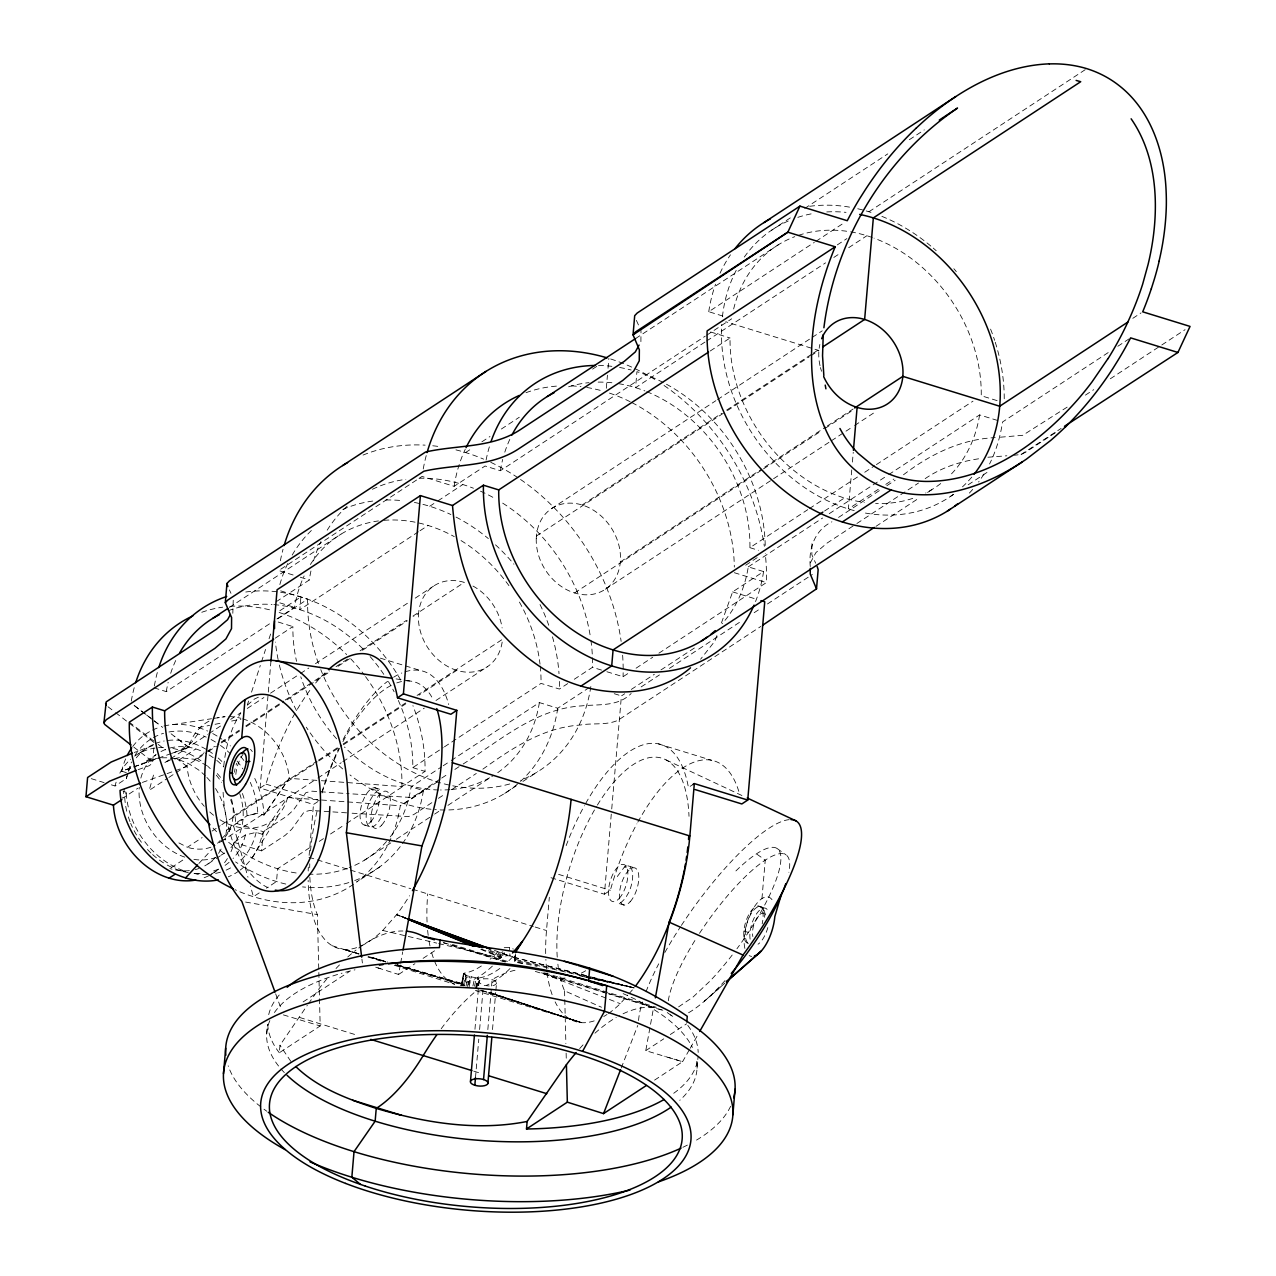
<?xml version="1.0" encoding="UTF-8"?>
<svg xmlns="http://www.w3.org/2000/svg" width="1276" height="1276" viewBox="0 0 1276 1276"><rect width="100%" height="100%" fill="white"/><g stroke="black" fill="none" stroke-linecap="round" stroke-linejoin="round"><path stroke-width="0.75" stroke-dasharray="5 3.75" d="M233.237 600.246L232.822 613.293M640.903 341.649L640.999 330.58M810.276 566.56C808.41 548.441 814.79 530.226 831.904 521.804M811.951 543.688L811.855 554.757L815.683 563.226M481.339 965.996A134.379 56.878 -72.9 0 1 464.496 973.125C464.161 976.315 475.613 977.91 479.76 977.831A134.379 56.878 -72.9 0 0 502.457 966.41M492.376 966.123A144.954 61.36 -72.9 0 1 462.359 983.286L461.402 983.971L464.687 985.646L466.841 975.47M266.684 1033.959L267.466 1024.835M138.143 769.667L149.196 765.712L152.546 763.255L154.029 745.997M317.931 801.567L313.481 804.486L260.081 788.026L270.959 661.127M230.988 851.714A70.499 56.846 56.7 0 0 234.098 842.383L261.564 850.853L263.207 831.665L286.797 816.161L293.32 810.116L305.873 792.667L311.95 791.184L349.098 793.704M309.861 877.266A132.178 55.953 -72.9 0 0 317.389 914.605L320.18 1025.952L279.316 1052.78L279.97 1045.251L307.293 1005.344M309.127 855.335L313.481 804.486M474.959 1029.269L478.994 981.978M475.485 1077.582L478.787 1039.142M479.616 1029.541L482.902 991.117M487.831 1029.588L492.105 979.617A234.768 99.384 -72.9 0 1 515.584 970.159M492.504 1029.604L495.694 992.537M495.87 990.575L496.539 982.775L495.598 981.34A8.804 3.365 6 0 0 487.209 978.772L483.779 978.836M545.681 953.619A144.954 61.36 -72.9 0 1 546.495 930.539L549.334 897.283M606.323 388.255L607.44 375.208M608.03 368.286L608.891 358.412M551.009 877.728L604.409 894.205L611.555 810.93M611.73 808.936L621.412 695.914L624.714 693.761M761.947 898.607L765.249 860.136L756.445 853.867M851.746 469.887L848.396 508.933L879.292 488.644M852.416 462.071L853.245 452.31M697.063 1068.235L698.02 1057.23M223.747 766.126C225.677 747.529 230.302 728.628 240.861 712.949M124.41 788.568L122.703 798.186L137.872 788.217M380.487 968.723L375.064 967.001L398.591 974.449L400.297 965.039M400.648 963.157L402.69 951.88M689.231 1049.957L682.564 1061.712L645.768 1050.658L653.615 1007.402A234.768 99.384 -72.9 0 0 619.45 1015.616M463.555 973.508L461.402 983.971L396.98 965.023M461.545 983.541L463.89 973.285M466.203 975.247L464.049 985.407L461.768 984.338L463.922 974.162M462.359 983.286L464.496 973.125M463.475 985.184L465.628 975.023M466.011 986.077L468.164 975.901M467.463 986.492L469.616 976.315M468.627 985.024L470.413 976.539M469.09 986.922L471.243 976.746M472.918 985.965L474.704 977.496M474.528 986.22L476.331 977.751M475.597 988.039L477.75 977.879M476.203 988.071L478.356 977.91M476.745 988.071L478.899 977.91M478.149 985.455L479.76 977.831M111.395 784.852L115.063 785.984L126.388 778.551L127.121 775.824M123.134 791.359L126.212 792.3L124.745 797.739A70.499 56.846 56.7 0 0 127.249 813.195M153.503 775.09L149.18 790.37L167.236 778.504M247.448 704.607L248.613 701.05M251.531 692.15L260.304 665.45M261.468 661.893L265.552 649.436M269.061 638.766L271.405 631.652M716.873 635.639L714.895 641.11L700.588 659.229M721.466 622.879L732.631 591.889L763.574 571.568L748.278 566.863A144.507 116.515 56.7 0 1 722.104 623.709M621.268 1067.964L637.761 1025.473M810.308 562.875L815.89 552.62L826.928 543.177L855.223 524.58M690.188 1048.282L698.754 1033.161M617.297 876.532L624.506 866.93L630.615 868.812M252.297 857.552L280.018 813.003M343.978 801.663L287.642 797.516L262.298 834.265A82.828 66.783 56.7 0 1 240.271 869.993M308.393 1003.813L319.239 988.469A234.768 99.384 -72.9 0 1 329.001 976.347M197.892 733.987L191.384 742.791L180.06 750.224M361.395 945.771A144.954 61.36 -72.9 0 0 382.72 930.459L396.645 914.637A144.954 61.36 -72.9 0 0 409.484 895.72M608.477 1013.495A144.954 61.36 -72.9 0 0 620.248 1003.686L627.84 995.073M629.1 993.637L632.912 989.315M198.897 863.469L212.247 849.05M217.574 843.277L220.254 840.405M221.577 838.954L233.588 825.987L247.975 877.25M374.793 787.77L380.902 789.653L377.345 790.721L373.565 794.47L370.12 800.323A19.379 8.214 -72.9 0 0 367.998 825.189A19.379 8.214 -72.9 0 0 381.54 816.289M724.8 983.158L704.496 1001.102L722.009 985.71M247.305 705.213L254.403 699.057L259.012 696.919M138.956 753.414L147.139 747.88M771.517 230.254L791.439 217.159M804.725 208.435L887.777 153.886M909.357 139.706L924.303 129.881M635.592 338.539L778.711 244.545M229.425 607.44L341.011 534.134M465.565 452.549L472.072 448.275M481.85 441.847L489.984 436.504M501.388 429.007L519.3 417.252M592.59 369.115L599.114 364.824M722.87 316.065L708.754 311.711L814.295 242.392M815.954 241.308L843.978 222.885M868.94 211.752L1086.753 68.681M276.19 601.73L309.302 579.99A163.902 132.146 56.7 0 1 311.089 570.324M293.113 574.997L278.726 570.563L422.053 476.426L454.144 486.315L485.071 466.011L500.367 470.716L705.261 336.146M429.709 506.269L434.685 503.015M437.987 500.83L462.821 484.529M837.295 244.896L846.897 238.596M706.729 335.189L731.69 318.793M154.061 687.844L166.295 691.624L271.23 622.704M276.908 618.972L294.549 607.392A142.752 115.095 56.7 0 1 304.119 575.955M277.849 618.748L307.644 599.178A163.902 132.146 56.7 0 0 320.101 667.906M704.958 342.08L635.56 387.665L636.931 371.683A162.132 130.726 56.7 0 1 765.249 546.782M706.617 340.995L825.572 262.856M833.834 257.433L838.795 254.179M848.715 247.672L866.882 235.725M418.448 531.773L299.812 609.705L300.913 596.913L277.833 612.065A156.852 126.468 56.7 0 1 346.641 654.572M420.059 530.72L428.066 525.457M710.222 350.996L730.047 337.981A144.507 116.515 56.7 0 0 864.283 502.425M275.265 638.159L292.89 626.58A142.752 115.095 56.7 0 0 296.542 661.319M169.118 759.794L164.126 763.064L171.335 759.427M170.777 758.694L207.366 734.673M209.025 733.572L222.327 724.848M230.653 719.377L240.622 712.821M247.273 708.451L263.909 697.541M270.56 693.171L298.823 674.605M300.482 673.505L308.808 668.05M315.459 663.68L408.575 602.511M415.226 598.141L433.521 586.131M551.36 508.725L715.884 400.68M717.543 399.579L810.595 338.459M812.27 337.374L822.238 330.819M161.797 757.769L169.724 757.816L179.246 759.81L195.786 748.948M174.477 758.726L179.198 757.657L194.909 759.332L204.75 752.872M206.393 751.787L214.607 746.396M221.179 742.074L239.25 730.207M245.821 725.9L283.607 701.082M285.25 699.998L313.178 681.655M314.821 680.587L329.607 670.873M336.019 666.662L348.842 658.225M360.071 650.856L406.565 620.311M412.977 616.101L464.289 582.398A48.456 39.078 56.7 0 0 418.576 613.437L413.759 616.595M582.127 504.993L721.737 413.296M726.602 410.122L811.664 354.234M813.275 353.181L819.702 348.97M168.879 777.435L206.664 752.617M208.307 751.532L216.521 746.141M221.45 742.903L239.521 731.036M246.093 726.714L283.878 701.912M287.164 699.742L329.862 671.702M338.076 666.295L349.576 658.751M362.448 650.297L407.347 620.806M536.414 536.032L725.821 411.638M727.416 410.585L809.287 356.801M810.882 355.749L818.921 350.485L725.757 321.759M260.081 788.026L266.014 784.134A144.954 61.36 -72.9 0 1 295.426 712.534M233.093 816.257L316.863 761.23M318.506 760.145L341.505 745.04M343.148 743.956L405.561 702.964M417.061 695.42L502.489 639.308A48.456 39.078 56.7 0 1 456.76 670.347L418.975 695.165M620.327 561.918L761.581 469.137M764.787 467.032L825.779 426.966M827.39 425.913L853.07 409.038M178.927 842.926L187.365 847.28L202.15 837.582M212.007 831.107L220.222 825.716M221.864 824.631L317.245 761.979M318.856 760.927L341.777 745.87M343.419 744.785L405.832 703.794M574.599 592.941L761.836 469.967M763.479 468.882L821.792 430.586M824.998 428.481L853.883 409.5M230.621 799.669A70.499 56.846 56.7 0 1 235.741 823.195L247.066 815.763L257.784 813.179L263.941 815.077L289.285 778.328L317.453 780.418M226.458 830.182L243.014 819.304M171.303 867.648L185.084 858.588M221.466 841.362L316.241 779.11M317.915 778.025L341.186 762.729M342.861 761.644L424.334 708.116M435.977 700.476L487.528 666.614M605.366 589.209L829.703 441.863M831.378 440.778L852.974 426.583M854.633 425.498L876.245 411.303M234.098 842.383L245.423 834.951L256.141 832.367L262.298 834.265M207.956 863.932L214.591 859.593M216.234 858.509L224.512 853.07A59.924 48.313 56.7 0 1 219.584 855.909M261.564 850.853L285.154 835.349L291.678 829.304L304.23 811.855L310.307 810.372L349.433 813.035M398.319 700.428A142.752 115.095 56.7 0 1 412.786 767.626L443.235 747.624M444.431 746.843L541.024 683.394L559.382 689.056L567.66 683.617M646.757 391.652A144.507 116.515 56.7 0 1 749.921 547.675L807.756 509.682M809.399 508.598L858.094 476.618M864.745 472.248L874.73 465.692M876.405 464.592L972.982 401.158M321.377 780.689L401.924 786.558L425.02 771.406A156.852 126.468 56.7 0 0 412.914 705.612M309.669 847.679L277.61 868.749L276.509 881.541L266.413 888.176M319.287 841.362L324.104 838.204M330.516 833.994L344.935 824.519M346.546 823.467L405.864 784.501M824.567 511.006L844.409 497.975M745.678 565.22L758.71 556.655M574.28 679.263L592.495 667.3L605.079 671.192M390.217 836.944A142.752 115.095 56.7 0 0 411.143 786.813L441.592 766.812M443.203 765.76L449.615 761.549M451.21 760.496L539.381 702.582L557.74 708.244L589.193 687.589M748.278 566.863L822.621 518.024M829.24 513.686L887.059 475.693M888.718 474.608L979.601 414.923L998.996 420.905M1132.817 318.314L1141.063 312.907M259.203 892.913L253.43 896.693L250.447 886.086M885.799 484.37L893.934 479.026M440.06 779.158L415.354 795.395L410.106 797.404L351.075 793.847M441.703 778.089L448.291 773.75M454.878 769.428L461.465 765.106M463.124 764.021C500.224 740.415 535.697 708.595 581.776 705.867C598.795 704.081 617.935 706.888 631.173 693.49M838.555 517.418L880.185 490.08M886.852 485.709L895.178 480.239M903.504 474.768C930.108 454.304 961.211 439.135 995.216 437.62M379.674 866.93L356.578 882.083A156.852 126.468 56.7 0 0 400.281 805.762L423.377 790.594L411.143 786.813M404.221 803.689L437.317 781.949M1108.19 352.591L1002.537 421.989A170.952 137.84 56.7 0 1 989.57 463.985M1117.808 346.29L1129.005 338.922M606.882 671.734L623.055 676.727L627.999 673.489M636.086 668.177L652.706 657.252M658.894 653.2L766.382 582.59A199.136 160.569 56.7 0 0 765.265 553.672M431.83 802.684L413.711 814.582L408.464 816.592L351.41 813.179M438.418 798.345L445.005 794.023M451.592 789.7L476.299 773.463M482.886 769.141C512.043 748.215 543.193 727.48 580.133 725.055C592.527 722.758 606.212 725.565 617.903 720.318L760.831 626.436M856.898 523.495L918.513 483.014M925.164 478.644C941.497 467.431 960.732 461.242 980.255 458.578M364.665 860.072L394.651 840.374M396.31 839.273L432.947 815.22M434.622 814.12L439.614 810.834M447.94 805.363L492.919 775.824M875.99 526.334L919.262 497.911M927.588 492.44L932.581 489.171M631.301 689.423L654.365 674.286M660.952 669.948L695.548 647.235M641.142 686.935L659.437 674.924M669.406 668.385L740.877 621.444M754.164 612.703L760.815 608.333M767.466 603.963L812.349 574.487M1067.151 407.14L1022.714 435.307L997.114 437.477M1085.413 395.129L1093.723 389.674M1110.327 378.781L1160.155 346.051M1161.814 344.967L1185.069 329.686M504.706 793.401L516.286 785.793M522.921 781.438L537.818 771.661M303.13 1001.915L349.225 971.642M398.591 974.449L414.939 963.699M423.106 958.34L434.558 950.827M694.335 783.592L688.418 787.483A144.954 61.36 -72.9 0 0 585.381 803.96M604.409 894.205L610.343 890.313A144.954 61.36 -72.9 0 1 636.868 823.897M645.768 1050.658L663.743 1038.839M670.283 1034.549L686.616 1023.815M654.588 1080.102L682.564 1061.712L664.158 1056.193M950.221 496.587L953.491 494.45M968.165 484.8L987.736 471.945M1055.459 432.676L1025.681 452.183L1021.071 454.495L1014.42 455.213M1021.071 454.495L1061.122 428.449M211.816 873.916L218.244 869.769M678.609 1006.876L693.059 997.05L710.046 981.021A98.683 25.313 -54.5 0 0 732.871 954.161M153.008 745.535L134.267 752.473M155.194 759.252L121.698 771.214A82.828 66.783 56.7 0 1 125.638 758.869M142.386 782.427L187.078 766.493A59.031 47.595 56.7 0 0 204.256 806.288M208.961 721.179A59.031 47.595 56.7 0 0 188.72 747.305L121.698 771.214L127.855 773.112M171.957 753.287L188.72 747.305L168.432 731.754M159.819 757.753L150.089 759.922L141.189 764.436L156.087 754.642A59.924 48.313 56.7 0 0 140.312 780.354M198.45 727.591L209.535 725.406M215.07 724.305L220.604 723.221M231.69 721.036L240.925 719.201M172.723 724.624L211.513 718.739M213.443 718.436L225.086 716.681A59.031 47.595 56.7 0 0 217.606 717.862M504.211 947.701L509.427 947.494L513.399 949.073M987.895 457.239L1006.844 455.787M347.726 801.934L400.281 805.762M461.37 985.311L464.687 985.646M460.253 985.327L464.081 985.822M180.426 870.71L186.105 871.492A75.778 61.104 56.7 0 1 126.212 792.3M194.048 873.438L197.876 873.996M396.086 678.912L411.606 681.256M245.598 902.068L317.389 914.605M517.562 962.598L525.329 964.289M585.588 977.352L634.172 987.879L588.156 976.14M517.721 962.088L537.132 966.379M579.83 975.837L634.172 987.879L513.957 957.463C509.602 954.607 503.175 955.325 499.442 958.914L499.028 952.63M382.72 930.459L436.727 943.123M438.657 943.586L500.367 958.069L500.032 953.044M586.242 975.662L513.383 957.08L515.568 959.408L590.166 977.32M592.08 977.783L634.172 987.879L515.855 960.525L515.568 959.408M661.351 1009.954L608.812 994.004M359.13 953.922L343.914 949.424L359.178 953.985M370.534 957.096L387.633 962.04M397.139 964.784L461.752 983.445M397.043 964.831L461.418 983.668M343.914 949.424L359.082 953.874M385.735 961.801L368.636 956.745L385.878 961.992M397.139 965.182L461.768 984.338M395.161 964.752L464.049 985.423M283.368 1014.883L320.18 1025.952M475.358 990.559L581.441 1022.65L489.84 992.393M997.114 400.632L981.244 395.735A144.507 116.515 56.7 0 0 874.06 238.165M710.636 331.983L730.047 337.981M749.921 547.675L758.423 550.291M734.29 572.701L766.382 582.59M732.631 591.889L757.545 599.56M300.307 577.215L309.302 579.99M280.672 590.852L307.644 599.178M614.219 693.697L621.412 695.914M279.859 602.862L294.549 607.392M278.216 622.05L292.89 626.58M380.36 658.145L420.873 670.65M658.4 743.892L711.801 760.352M412.786 767.626L425.02 771.406M628.063 865.862L634.172 867.744M758.502 906.088L764.611 907.97M371.236 788.839L377.345 790.721M743.86 931.033L749.969 932.915M266.014 784.134L319.415 800.594M558.601 874.363L610.343 890.313M364.681 825.093L370.774 826.96M624.044 905.067L617.951 903.185L621.492 902.116L625.288 898.368L628.717 892.514A19.379 8.214 -72.9 0 0 632.433 871.971A19.379 8.214 -72.9 0 0 624.506 866.93M91.266 778.647L104.074 782.603M235.741 823.195L263.207 831.665M308.967 857.297L348.555 869.498M350.437 870.088L410.76 888.686M412.642 889.26L533.288 926.472M535.17 927.046L546.495 930.539M452.47 944.463L508.853 961.849M544.629 972.87L656.342 1007.322M443.745 942.677L505.535 961.737M604.776 992.329L541.12 972.695L620.248 1003.686M608.524 993.494L662.834 1010.225M505.216 962.056L443.282 942.757M606.993 993.446L534.628 971.211M299.621 1017.466L357.663 1035.362M473.763 1071.154L481.243 1073.467M332.127 945.707L358.492 954.001M367.903 956.968L383.294 961.817M394.268 965.262L454.527 984.243M479.585 990.304L581.441 1022.65L489.362 992.393M481.945 990.67L581.441 1022.65L488.836 992.377M481.706 990.351L581.441 1022.65M405.864 918.018L396.645 914.637L407.618 919.167M494.418 950.381L509.172 955.788L499.028 952.311M405.943 918.066L396.645 914.637L405.848 918.385M407.634 918.848L396.645 914.637L405.816 918.257M490.112 950.46L504.77 956.091L504.546 952.725M512.761 956.745L509.985 955.883L509.427 947.494M488.405 950.811L503.095 956.601L502.76 951.561M179.246 759.81L188.593 763.638L198.003 769.524A59.924 48.313 56.7 0 1 205.484 775.999M481.339 949.041L501.596 957.271L501.261 952.247M480.829 949.36L500.958 957.654L500.623 952.63M560.005 976.714A132.178 55.953 -72.9 0 0 564.566 990.814L601.506 1007.258M666.104 759.938L743.605 796.304M194.909 759.332L210.077 767.195M777.196 848.572L786 854.856M667.22 1012.554L671.623 1015.696M188.72 747.305L174.222 736.252M187.078 766.493L174.03 756.54M134.092 705.405L145.017 713.794M146.581 714.991L152.817 719.776M154.38 720.972L162.674 727.384M152.578 719.632L133.852 705.229M154.013 720.733L159.771 725.167M158.128 744.355L165.354 749.889M153.806 741.037L129.323 722.2M107.966 706.729L114.09 711.45M115.622 712.646L127.887 722.104M129.418 723.285L153.902 742.441M133.9 747.194L150.775 760.209L152.546 763.255M290.832 1061.345L279.97 1045.251M636.405 320.404L639.467 327.198M229.425 589.927L230.956 593.308M763.814 910.314L765.983 915.785A14.1 5.965 -72.9 0 0 756.987 917.891A14.1 5.965 -72.9 0 0 752.856 936.568M275.648 993.813L281.438 1009.619M361.921 959.137L362.384 962.981M515.408 953.826L515.775 961.657L515.217 953.268M515.169 955.485L515.616 962.184M514.93 955.995L515.265 961.019M514.563 961.53L514.148 955.245A134.379 56.878 -72.9 0 1 507.896 961.641M564.566 990.814L565.874 1043.593M566.129 1053.178L566.273 1058.936M510.001 968.548A144.954 61.36 -72.9 0 1 486.475 985.327M454.559 984.163A144.954 61.36 -72.9 0 1 430.873 949.791M429.98 945.979A144.954 61.36 -72.9 0 1 428.433 937.174M428.194 935.324A144.954 61.36 -72.9 0 1 427.572 929.646M427.061 922.038A144.954 61.36 -72.9 0 1 427.731 893.918M607.025 1014.484A144.954 61.36 -72.9 0 1 603.771 1016.493M594.185 1020.88A144.954 61.36 -72.9 0 1 555.124 1001.851M552.109 994.626A144.954 61.36 -72.9 0 1 545.873 959.361M566.161 845.605A144.954 61.36 -72.9 0 1 584.424 805.682M637.825 822.143A144.954 61.36 -72.9 0 1 739.649 794.278M218.244 869.163A70.499 56.846 56.7 0 1 211.274 871.652M200.061 873.374A70.499 56.846 56.7 0 1 196.185 873.39M188.322 872.593A70.499 56.846 56.7 0 1 165.019 863.788M163.535 862.879A70.499 56.846 56.7 0 1 152.307 854.298M150.999 853.07A70.499 56.846 56.7 0 1 147.203 849.226M141.413 842.256A70.499 56.846 56.7 0 1 130.678 823.355M130.024 821.68A70.499 56.846 56.7 0 1 127.728 814.901M126.388 778.551A70.499 56.846 56.7 0 1 128.078 772.841M128.764 771.007A70.499 56.846 56.7 0 1 131.173 765.728M136.309 757.816A70.499 56.846 56.7 0 1 153.567 744.339M155.257 743.605A70.499 56.846 56.7 0 1 164.189 740.989M167.938 740.415A70.499 56.846 56.7 0 1 206.792 749.714M208.275 750.623A70.499 56.846 56.7 0 1 214.033 754.626M218.164 758.008A70.499 56.846 56.7 0 1 223.364 762.952M242.424 793.497A70.499 56.846 56.7 0 1 247.066 815.763L257.784 813.179A75.778 61.104 56.7 0 0 250.287 782.363M245.423 834.951A70.499 56.846 56.7 0 1 233.077 858.493M229.09 862.321A70.499 56.846 56.7 0 1 224.672 865.622M208.722 875.735A70.499 56.846 56.7 0 1 200.842 878.845M115.063 785.984A70.499 56.846 56.7 0 1 116.116 782.188M119.848 773.144A70.499 56.846 56.7 0 1 130.71 759.22M134.666 756.094A70.499 56.846 56.7 0 1 155.034 748.055M158.495 747.672A70.499 56.846 56.7 0 1 165.609 747.592M172.818 748.454A70.499 56.846 56.7 0 1 200.938 760.751M207.717 766.238A70.499 56.846 56.7 0 1 210.285 768.63M216.298 775.17A70.499 56.846 56.7 0 1 221.641 782.316M227.399 858.541A70.499 56.846 56.7 0 1 223.204 864.315M218.451 869.163A70.499 56.846 56.7 0 1 210.205 874.953M230.589 867.903A75.778 61.104 56.7 0 1 225.661 870.312M220.477 872.178A75.778 61.104 56.7 0 1 211.338 874.044M207.557 874.347A75.778 61.104 56.7 0 1 194.526 873.518M128.334 771.183A75.778 61.104 56.7 0 1 131.556 761.979M135.096 755.248A75.778 61.104 56.7 0 1 151.844 738.485M153.423 737.576A75.778 61.104 56.7 0 1 163.535 733.301M168.958 731.993A75.778 61.104 56.7 0 1 206.218 737.129M211.082 739.522A75.778 61.104 56.7 0 1 218.978 744.339M220.493 745.423A75.778 61.104 56.7 0 1 230.605 753.988M237.097 761.086A75.778 61.104 56.7 0 1 242.839 768.838M256.141 832.367A75.778 61.104 56.7 0 1 239.473 861.571M287.642 797.516A59.031 47.595 56.7 0 1 216.441 817.406M213.586 815.252A59.031 47.595 56.7 0 1 209.408 811.648M228.914 716.586A59.031 47.595 56.7 0 1 240.829 718.276M242.775 718.851A59.031 47.595 56.7 0 1 289.285 778.328L263.941 815.077A82.828 66.783 56.7 0 0 253.956 776.765M238.883 871.014A82.828 66.783 56.7 0 1 228.324 876.803M132.736 746.508A82.828 66.783 56.7 0 1 149.483 731.706M152.53 730.095A82.828 66.783 56.7 0 1 160.601 726.937M163.966 726.012A82.828 66.783 56.7 0 1 207.605 731.052M212.757 733.572A82.828 66.783 56.7 0 1 221.88 739.187M223.348 740.224A82.828 66.783 56.7 0 1 230.43 745.934M240.733 756.54A82.828 66.783 56.7 0 1 244.194 760.911M353.468 884.316A156.852 126.468 56.7 0 1 235.039 889.675M131.268 701.13A156.852 126.468 56.7 0 1 134.602 686.328M201.783 612.273A156.852 126.468 56.7 0 1 222.694 607.169M229.824 606.387A156.852 126.468 56.7 0 1 272.251 610.47M350.661 658.735A156.852 126.468 56.7 0 1 364.394 675.068M365.542 676.631A156.852 126.468 56.7 0 1 401.924 786.558M423.377 790.594A156.852 126.468 56.7 0 1 354.393 880.679M348.874 882.561A156.852 126.468 56.7 0 1 302.556 886.9M285.808 884.061A156.852 126.468 56.7 0 1 235.597 861.938M223.396 853.054A156.852 126.468 56.7 0 1 218.994 849.433M154.364 685.962A156.852 126.468 56.7 0 1 157.698 671.16M245.774 592.016A156.852 126.468 56.7 0 1 402.259 682.804M386.532 841.458A142.752 115.095 56.7 0 1 349.177 867.696M347.375 868.366A142.752 115.095 56.7 0 1 309.079 874.172M296.16 872.975A142.752 115.095 56.7 0 1 225.07 839.369M216.585 831.649A142.752 115.095 56.7 0 1 212.534 827.55M166.295 691.624A142.752 115.095 56.7 0 1 168.145 682.309M170.681 673.313A142.752 115.095 56.7 0 1 176.886 658.081M228.244 610.741A142.752 115.095 56.7 0 1 272.027 604.457M273.877 604.601A142.752 115.095 56.7 0 1 364.904 650.888M370.104 656.566A142.752 115.095 56.7 0 1 384.251 675.02M388.414 681.591A142.752 115.095 56.7 0 1 394.109 691.72M489.537 777.802A142.752 115.095 56.7 0 1 451.8 789.477M449.95 789.637A142.752 115.095 56.7 0 1 440.523 789.988M438.609 789.972A142.752 115.095 56.7 0 1 344.44 747.018M336.625 738.836A142.752 115.095 56.7 0 1 300.785 676.79M310.403 564.502A142.752 115.095 56.7 0 1 378.446 520.927M383.98 520.321A142.752 115.095 56.7 0 1 454.272 536.622M461.019 540.561A142.752 115.095 56.7 0 1 509.188 585.987M519.428 602.081A142.752 115.095 56.7 0 1 540.019 664.158M540.242 666.088A142.752 115.095 56.7 0 1 541.024 683.394M539.381 702.582A142.752 115.095 56.7 0 1 496.205 773.719M590.852 686.488A163.902 132.146 56.7 0 1 520.688 780.29M509.698 783.974A163.902 132.146 56.7 0 1 320.802 669.677M313.497 560.93A163.902 132.146 56.7 0 1 320.962 541.518M327.198 530.178A163.902 132.146 56.7 0 1 348.476 505.073M372.401 489.282A163.902 132.146 56.7 0 1 405.816 479.329M419.006 478.261A163.902 132.146 56.7 0 1 473.46 488.245M480.494 491.18A163.902 132.146 56.7 0 1 495.965 499.06M502.696 503.143A163.902 132.146 56.7 0 1 590.644 638.399M590.916 640.329A163.902 132.146 56.7 0 1 592.351 655.832M592.431 657.762A163.902 132.146 56.7 0 1 592.495 667.3M557.74 708.244A163.902 132.146 56.7 0 1 434.797 809.606M431.001 809.255A163.902 132.146 56.7 0 1 349.959 774.915M342.686 768.934A163.902 132.146 56.7 0 1 306.288 727.192M296.51 710.557A163.902 132.146 56.7 0 1 278.535 661.494M278.12 659.533A163.902 132.146 56.7 0 1 275.409 642.067M279.859 584.536A163.902 132.146 56.7 0 1 287.866 563.274M292.204 555.06A163.902 132.146 56.7 0 1 312.524 529.396M342.797 509.427A163.902 132.146 56.7 0 1 372.72 501.069M385.91 500.017A163.902 132.146 56.7 0 1 402.929 500.718M414.397 502.441A163.902 132.146 56.7 0 1 450.875 514.531M456.042 517.083A163.902 132.146 56.7 0 1 488.357 538.6M495.503 544.836A163.902 132.146 56.7 0 1 513.925 564.199M540.019 604.521A163.902 132.146 56.7 0 1 549.525 627.473M552.46 636.82A163.902 132.146 56.7 0 1 559.016 673.712M559.382 681.432A163.902 132.146 56.7 0 1 559.382 689.056M486.092 460.142A162.132 130.726 56.7 0 1 489.346 446.855M598.524 365.446A162.132 130.726 56.7 0 1 611.89 366.34M619.594 367.472A162.132 130.726 56.7 0 1 631.173 370.024M763.574 571.568A162.132 130.726 56.7 0 1 755.52 601.586M500.367 470.716A144.507 116.515 56.7 0 1 502.696 459.424M504.802 452.167A144.507 116.515 56.7 0 1 511.07 436.727M568.602 386.803A144.507 116.515 56.7 0 1 589.034 382.64M598.157 382.114A144.507 116.515 56.7 0 1 613.022 382.88M618.653 383.677A144.507 116.515 56.7 0 1 644.89 390.919M940.731 483.54A144.507 116.515 56.7 0 1 925.658 493.03M912.755 498.374A144.507 116.515 56.7 0 1 875.639 503.446M733.652 308.967A144.507 116.515 56.7 0 1 794.773 236.666M798.537 235.326A144.507 116.515 56.7 0 1 848.795 231.546M850.613 231.849A144.507 116.515 56.7 0 1 872.258 237.511M979.601 414.923A144.507 116.515 56.7 0 1 949.711 475.677M708.754 311.711A170.952 137.84 56.7 0 1 715.565 284.197M720.015 273.255A170.952 137.84 56.7 0 1 730.462 254.817M809.686 206.297A170.952 137.84 56.7 0 1 850.263 207.254M857.759 208.754A170.952 137.84 56.7 0 1 874.491 213.571M881.891 216.362A170.952 137.84 56.7 0 1 931.719 246.81M933.219 248.102A170.952 137.84 56.7 0 1 936.201 250.718M953.842 268.71A170.952 137.84 56.7 0 1 956.298 271.597M990.591 329.128A170.952 137.84 56.7 0 1 994.642 340.341M995.248 342.223A170.952 137.84 56.7 0 1 1004.212 400.951M983.94 474.098A170.952 137.84 56.7 0 1 978.612 481.993M972.711 489.394A170.952 137.84 56.7 0 1 967.623 494.881M199.056 868.446A59.924 48.313 56.7 0 1 195.276 869.594M189.342 870.631A59.924 48.313 56.7 0 1 169.915 868.557M206.871 777.435A59.924 48.313 56.7 0 1 210.349 781.39M215.516 788.52A59.924 48.313 56.7 0 1 224.736 839.799M221.099 849.066A59.924 48.313 56.7 0 1 218.499 853.405M215.453 857.328A59.924 48.313 56.7 0 1 203.666 866.468M216.075 857.408A59.924 48.313 56.7 0 1 193.282 859.306M184.781 857.137A59.924 48.313 56.7 0 1 139.259 787.324M160.983 751.58A59.924 48.313 56.7 0 1 166.183 749.219M169.852 748.055A59.924 48.313 56.7 0 1 204.192 752.282M209.057 754.929A59.924 48.313 56.7 0 1 215.293 759.204M216.776 760.384A59.924 48.313 56.7 0 1 223.826 766.988M239.713 793.624A59.924 48.313 56.7 0 1 228.994 849.529M210.939 847.2A48.456 39.078 56.7 0 1 187.365 847.28M217.255 773.591A48.456 39.078 56.7 0 1 223.459 781.375M231.53 799.159A48.456 39.078 56.7 0 1 224.193 838.204M223.093 839.401A48.456 39.078 56.7 0 1 218.132 843.548M456.76 670.347A48.456 39.078 56.7 0 1 418.576 613.437M472.949 586.051A48.456 39.078 56.7 0 1 502.106 627.936M953.411 494.338A160.377 129.307 56.7 0 1 862.066 512.426M854.234 510.607A160.377 129.307 56.7 0 1 721.753 324.423M722.407 316.831A160.377 129.307 56.7 0 1 736.475 269.842M744.307 257.066A160.377 129.307 56.7 0 1 788.648 220.844M797.819 217.351A160.377 129.307 56.7 0 1 813.29 213.491M826.768 211.928A160.377 129.307 56.7 0 1 846.02 212.358M971.786 477.096A160.377 129.307 56.7 0 1 962.471 486.858M280.369 560.77A199.136 160.569 56.7 0 1 283.033 549.27M363.038 455.069A199.136 160.569 56.7 0 1 425.115 445.149M432.771 445.771A199.136 160.569 56.7 0 1 438.529 446.472M455.947 449.87A199.136 160.569 56.7 0 1 483.62 459.137M490.766 462.327A199.136 160.569 56.7 0 1 518.949 478.404M520.528 479.473A199.136 160.569 56.7 0 1 621.141 641.397M622.624 655.226A199.136 160.569 56.7 0 1 623.055 676.727M423.233 468.994A199.136 160.569 56.7 0 1 426.519 454.511M610.694 358.987A199.136 160.569 56.7 0 1 657.826 381.349M664.046 385.48A199.136 160.569 56.7 0 1 764.34 546.335M454.144 486.315A162.132 130.726 56.7 0 1 465.214 449.359M525.967 392.705A162.132 130.726 56.7 0 1 560.052 385.894M571.393 385.878A162.132 130.726 56.7 0 1 580.963 386.66M586.737 387.457A162.132 130.726 56.7 0 1 602.16 390.871M609.481 393.104A162.132 130.726 56.7 0 1 630.137 401.717M631.827 402.578A162.132 130.726 56.7 0 1 734.322 567.102M497.64 951.896A134.379 56.878 -72.9 0 1 490.144 959.217M405.114 671.798A144.954 61.36 -72.9 0 1 448.721 704.559M356.658 947.637A144.954 61.36 -72.9 0 1 308.154 880.392M308.186 871.014A144.954 61.36 -72.9 0 1 308.329 867.154M321.999 791.774A144.954 61.36 -72.9 0 1 338.874 748.135M343.116 739.522A144.954 61.36 -72.9 0 1 387.617 681.32M393.598 677.221A144.954 61.36 -72.9 0 1 401.812 672.994M297.372 709.185A144.954 61.36 -72.9 0 1 310.977 688.865M315.651 683.011A144.954 61.36 -72.9 0 1 325.827 672.069M821.569 371.252A48.456 39.078 56.7 0 1 820.468 367.584M820.021 365.702A48.456 39.078 56.7 0 1 819.862 344.44M543.592 972.87A234.768 99.384 -72.9 0 1 546.734 974.433A167.427 70.866 -72.9 0 0 567.15 977.799M441.209 1028.727A234.768 99.384 -72.9 0 1 477.272 990.032M579.671 1048.569A234.768 99.384 -72.9 0 1 584.36 1043.481M594.951 1033.193A234.768 99.384 -72.9 0 1 616.228 1017.419M496.539 982.775A8.804 3.493 2.9 0 1 490.064 986.061L483.397 985.343L479.282 982.775A8.804 3.764 6.9 0 1 483.764 978.82M585.668 970.749A167.427 70.866 -72.9 0 1 577.996 974.641M597.391 805.076A132.178 55.953 -72.9 0 1 689.008 816.305M558.314 967.591A132.178 55.953 -72.9 0 1 557.883 964.209M557.229 957.128A132.178 55.953 -72.9 0 1 596.466 806.607M638.558 1020.529A132.178 33.91 -54.5 0 1 642.45 1001.979M645.975 991.819A132.178 33.91 -54.5 0 1 658.719 963.827M664.86 952.47A132.178 33.91 -54.5 0 1 680.395 926.918M681.384 925.403A132.178 33.91 -54.5 0 1 791.008 819.607M730.638 1106.26A255.535 105.557 4.9 0 1 693.761 1141.685M687.381 1145.098A255.535 105.557 4.9 0 1 682.676 1147.395M266.796 1111.236A255.535 105.557 4.9 0 1 263.972 1109.195M260.846 1106.834A255.535 105.557 4.9 0 1 228.181 1065.811M696.776 1061.361A215.883 89.176 4.9 0 1 679.789 1100.311M284.341 1072.59A215.883 89.176 4.9 0 1 269.89 1020.545M274.436 1012.522A215.883 89.176 4.9 0 1 342.048 973.157M345.668 972.153A215.883 89.176 4.9 0 1 354.983 969.824M623.135 993.637A215.883 89.176 4.9 0 1 692.421 1047.484M697.238 1061.967A215.883 89.176 4.9 0 1 672.564 1094.106M279.316 1052.78A215.883 89.176 4.9 0 1 267.753 1024.165M268.71 1014.627A215.883 89.176 4.9 0 1 281.709 992.313M687.796 1025.362A215.883 89.176 4.9 0 1 698.179 1052.429M699.487 933.346A98.683 25.313 -54.5 0 1 764.005 860.965A98.683 25.313 -54.5 0 1 788.887 872.305M725.007 980.638A98.683 25.313 -54.5 0 1 688.131 1012.985M672.755 1016.318A98.683 25.313 -54.5 0 1 670.618 1014.867M668.305 1000.799A98.683 25.313 -54.5 0 1 696.856 937.413M735.917 870.934A98.683 25.313 -54.5 0 1 780.896 858.014A98.683 25.313 -54.5 0 1 736.938 948.77M744.881 948.403A30.879 13.079 -72.9 0 1 753.925 907.475A30.879 13.079 -72.9 0 1 773.639 902.898M751.692 956.378A30.879 13.079 -72.9 0 1 749.187 955.565M750.113 939.168A19.379 8.214 -72.9 0 1 756.668 913.632A19.379 8.214 -72.9 0 1 768.599 912.388M767.833 927.54A19.379 8.214 -72.9 0 1 758.04 944.208M748.39 943.395A19.379 8.214 -72.9 0 1 745.009 924.43A19.379 8.214 -72.9 0 1 757.96 906.056A19.379 8.214 -72.9 0 1 762.171 923.84M336.019 968.516A234.768 99.384 -72.9 0 1 339.544 964.847M347.774 956.984A234.768 99.384 -72.9 0 1 356.004 950.094M358.731 948.02A234.768 99.384 -72.9 0 1 402.913 931.002M406.869 680.937A132.178 55.953 -72.9 0 1 433.393 700.109M309.701 867.744A132.178 55.953 -72.9 0 1 309.765 863.804M310.515 850.948A132.178 55.953 -72.9 0 1 317.198 810.659M321.983 793.066A132.178 55.953 -72.9 0 1 339.48 748.47M342.941 741.675A132.178 55.953 -72.9 0 1 392.099 684.941M396.772 682.931A132.178 55.953 -72.9 0 1 403.583 681.209M268.119 887.713A98.683 53.209 86 0 1 223.077 791.583M235.821 774.388A19.379 8.214 -72.9 0 1 243.126 754.244M747.752 942.836A19.379 8.214 -72.9 0 1 751.787 912.659A19.379 8.214 -72.9 0 1 764.659 917.332M250.383 749.443A19.379 8.214 -72.9 0 1 252.265 751.644M234.465 772.283A19.379 8.214 -72.9 0 1 235.071 768.806M236.06 765.121A19.379 8.214 -72.9 0 1 236.682 763.255M385.607 961.578L370.487 957.128L385.607 961.673M619.211 898.4A19.379 8.214 -72.9 0 0 626.022 866.149A19.379 8.214 -72.9 0 0 609.322 884.571A19.379 8.214 -72.9 0 0 619.211 898.4M536.255 538.488A48.456 39.078 56.7 0 0 598.173 592.861A48.456 39.078 56.7 0 0 600.661 515.568A48.456 39.078 56.7 0 0 536.255 538.488M381.684 825.157A19.379 8.214 -72.9 0 0 388.494 792.906A19.379 8.214 -72.9 0 0 371.794 811.329A19.379 8.214 -72.9 0 0 381.684 825.157M630.137 901.765A19.379 8.214 -72.9 0 0 636.947 869.514A19.379 8.214 -72.9 0 0 620.248 887.937A19.379 8.214 -72.9 0 0 630.137 901.765M370.758 821.792A19.379 8.214 -72.9 0 0 377.584 789.541A19.379 8.214 -72.9 0 0 360.869 807.947A19.379 8.214 -72.9 0 0 370.758 821.792"/><path stroke-width="1.5" d="M810.26 568.41L810.212 573.945L816.512 588.858L762.506 625.336M823.243 334.615L822.542 355.765L823.849 375.67M195.834 880.025A70.499 56.846 56.7 0 1 113.42 805.172L85.955 796.702L87.597 777.515L111.187 762.027L132.433 753.127M130.838 744.833L104.632 724.385L103.93 722.679L106.211 701.88L216.537 629.164L227.575 619.721L230.366 614.585M103.93 722.679L106.195 719.76L214.894 648.352L225.932 638.909L231.514 628.653L231.61 617.584L225.31 602.671L226.953 583.483L229.441 580.835L425.562 452.023C457.079 444.766 492.695 448.402 521.055 429.167L624.299 361.347L635.336 351.905L639.053 345.062M241.69 738.182L244.992 699.726M223.475 1073.77L225.677 1048.186M270.959 661.127L277.083 589.751L420.41 495.614L452.501 505.503L483.429 485.199L498.725 489.904A144.507 116.515 56.7 0 0 571.871 629.451A144.507 116.515 56.7 0 0 707.686 636.772M328.442 669.645A144.954 61.36 -72.9 0 1 397.49 697.781L403.407 693.889L420.41 495.614M295.777 1066.545C317.82 1087.981 347.503 1099.035 376.245 1108.397L375.144 1121.189L354.026 1151.654L351.841 1177.238L360.47 1184.399M412.435 890.696A144.954 61.36 -72.9 0 0 452.326 762.729L456.808 710.365L403.407 693.889M406.454 931.193A234.768 99.384 -72.9 0 1 423.154 936.329L440.092 940.061L439.454 947.605A215.883 89.176 4.9 0 0 287.148 987.273M470.493 1081.266L474.449 1035.091M474.831 1085.27L475.485 1077.582M483.54 1079.544L487.336 1035.346M487.879 1083.531A8.804 3.637 4.9 0 0 475.916 1078.778A8.804 3.637 4.9 0 0 473.763 1084.887A8.804 3.637 4.9 0 0 487.879 1083.531L491.85 1037.356M664.11 1099.481A215.883 89.176 4.9 0 1 526.494 1128.989L527.132 1121.46L566.416 1064.678A234.768 99.384 -72.9 0 1 576.162 1052.572M571.09 799.35L571.042 799.781A144.954 61.36 -72.9 0 1 522.41 941.481L515.663 952.167M602.591 985.614A215.883 89.176 4.9 0 0 588.603 980.989L589.703 968.197C541.072 952.997 490.032 949.025 440.092 940.061M635.257 986.444A144.954 61.36 -72.9 0 0 689.853 835.971L694.335 783.592L747.736 800.068L764.739 601.778L760.959 600.613M686.791 1021.932L687.27 1016.286C657.347 995.551 624.65 978.66 589.703 968.197M732.871 1114.761L735.056 1089.178M816.512 588.858L818.155 569.67L817.214 566.624M853.421 450.348L857.105 407.395M823.897 327.757C834.823 240.366 884.475 157.602 957.526 108.061L939.264 120.072M403.041 949.998L421.941 845.924A132.178 55.953 -72.9 0 0 436.775 708.563M655.354 997.864L669.118 922.149A132.178 55.953 -72.9 0 0 684.335 869.865M780.673 896.613L774.819 916.599A30.879 13.079 -72.9 0 1 754.403 956.011M1151.303 288.807L1154.19 279.635A322.748 278.327 -35.5 0 0 1159.166 261.165M526.494 1128.989L567.341 1102.161L603.548 1113.613L620.583 1069.735M916.008 128.286A273.798 236.092 -35.6 0 0 908.751 135.416A298.217 257.146 -35.6 0 0 876.181 173.935A322.748 278.248 -35.6 0 0 864.873 190.443L859.53 198.849A338.698 292.06 -35.6 0 0 847.264 220.716L799.94 206.122L787.85 232.184L633.055 334.854L639.356 349.768L639.26 360.837L633.693 371.093L622.64 380.535L519.396 448.355C491.037 467.59 455.436 463.954 423.919 471.211L227.798 600.039L225.31 602.671M1064.471 426.28L1177.939 352.463L1190.045 326.417L1142.706 311.822A338.698 292.029 -35.6 0 0 1151.287 288.807M582.574 1051.344L604.505 1011.294L606.706 985.71L588.603 980.989M699.695 1031.471L742.999 955.038A132.178 33.91 -54.5 0 0 791.008 819.607M1108.015 358.572L1091.953 382.002A289.827 249.905 -35.6 0 1 1078.22 399.053C1039.94 442.9 986.476 481.738 925.866 481.435A115.542 99.688 -35.7 0 1 897.156 476.953A115.542 99.672 -35.7 0 1 871.987 464.831L858.142 453.363A141.54 122.081 -36.3 0 1 839.927 428.465M514.738 951.8L522.41 941.481L512.474 953.012M185.562 877.888L197.573 864.921M761.437 950.811L726.267 981.866L759.97 952.359M690.523 667.811C653.089 700.109 596.721 697.318 554.741 675.514C528.423 661.239 505.966 640.935 488.23 616.882C463.826 584.583 455.931 544.98 452.501 505.503M1049.351 63.848C1003.638 65.539 961.402 88.953 927.317 118.046A263.925 227.527 -35.6 0 0 916.04 128.318M947.318 511.134L1026.351 459.2L1050.563 440.539A263.925 227.575 -35.6 0 0 1058.171 433.776A273.798 236.092 -35.6 0 0 1065.556 426.774M342.686 465.549L485.996 371.412M763.973 222.582L955.788 96.561M799.94 206.122L637.187 313.035L634.698 315.666L633.055 334.854L635.576 331.904L787.85 232.184L835.19 246.778A338.698 292.06 -35.6 0 0 826.577 269.778L823.69 278.966A322.748 278.296 -35.6 0 0 818.777 297.436A298.217 257.146 -35.6 0 0 811.68 348.507A273.798 236.092 -35.6 0 0 811.552 357.743A263.925 227.575 -35.6 0 0 811.759 366.914C813.179 406.326 826.976 448.434 859.179 473.348A124.33 107.2 -35.6 0 0 891.111 489.952A124.33 107.2 -35.6 0 0 928.545 494.721C962.152 493.668 994.259 480.223 1022.108 462.04M547.388 396.485L635.592 338.539M212.757 618.381L227.75 608.524M835.19 246.778L707.111 330.899A170.952 137.84 56.7 0 0 790.562 495.566A170.952 137.84 56.7 0 0 950.429 509.124M273.654 639.212L164.652 710.812L152.402 707.032L129.323 722.2A156.852 126.468 56.7 0 0 233.396 888.909M498.725 489.904L708.563 352.08M85.955 796.702L109.545 781.215L136.309 770.337M113.42 805.172L121.906 799.589M822.908 346.865L864.634 319.447L873.342 217.909L1080.708 81.712L1076.131 80.42M854.681 407.985L902.834 376.356L999.714 406.231L1127.793 322.11A318.25 274.5 -35.5 0 0 1142.674 284.117L1148.065 264.531A291.694 251.5 -35.6 0 0 1153.153 237.719C1158.608 197.413 1154.908 153.088 1131.126 118.796M169.102 878.143L174.764 874.427M456.808 710.365L450.875 714.257L397.49 697.781M822.924 512.091L613.086 649.915L611.714 665.897L580.787 686.217M842.351 521.964L891.142 489.92M701.258 641.094L874.331 527.419M692.852 784.565L694.335 783.592M747.736 800.068L741.819 803.96L695.085 789.557M603.548 1113.613L646.358 1085.493M140.519 783.097L120.056 790.402A82.828 66.783 56.7 0 0 218.324 879.85M527.132 1121.46C476.809 1131.397 424.844 1122.8 376.245 1108.397M246.268 761.628L249.857 761.469M275.791 660.729L392.195 678.322M275.01 992.058L241.818 901.398A132.178 71.249 86 0 1 210.636 728.803A132.178 71.249 86 0 1 298.568 671.032A132.178 71.249 86 0 1 346.37 832.734L421.941 845.924M1177.939 352.463L1130.616 337.869A338.698 292.013 -35.6 0 1 1118.334 359.736L1113.071 368.19A322.748 278.296 -35.6 0 1 1101.746 384.682A298.217 257.146 -35.6 0 1 1065.572 426.806M452.326 762.729L689.853 835.971M229.712 772.506L232.758 773.447M564.359 961.275L576.577 965.039M578.315 965.565L613.214 976.331M423.154 936.329L434.382 939.79M370.774 1039.398L471.881 1070.58M488.74 1075.78L546.782 1093.676M352.734 1100.263L401.573 1115.336M490.718 949.041L407.714 918.688L489.713 948.881M482.775 947.653L407.634 918.848L479.234 947.191M473.97 946.058L407.698 919.119L473.508 946.345M669.118 922.149L742.999 955.038M747.21 797.994L795.873 820.835M105.573 703.491L106.275 705.197M226.953 583.483L227.894 586.529M825.221 385.097L825.907 388.829M346.37 832.734L361.682 957.207M566.416 1064.678L567.341 1102.161M127.153 755.583A82.828 66.783 56.7 0 1 131.715 747.927M754.068 605.095A162.132 130.726 56.7 0 1 594.552 659.469A162.132 130.726 56.7 0 1 483.429 485.199M491.116 441.352A162.132 130.726 56.7 0 1 594.744 365.462M511.899 435.1A144.507 116.515 56.7 0 1 554.167 392.689M715.214 630.631A144.507 116.515 56.7 0 1 710.78 634.411M734.976 248.692A170.952 137.84 56.7 0 1 770.385 218.866M957.925 503.621A170.952 137.84 56.7 0 1 954.974 505.886M859.673 214.416A160.377 129.307 56.7 0 1 984.625 321.233A160.377 129.307 56.7 0 1 974.114 474.241M1127.84 322.126A318.25 274.468 -35.5 0 1 1108.078 358.604M821.648 338.698A48.456 39.078 56.7 0 1 884.97 331.68A48.456 39.078 56.7 0 1 888.814 402.993A48.456 39.078 56.7 0 1 823.69 376.659M1049.335 63.912A124.33 107.184 -35.5 0 1 1086.769 68.649A124.33 107.184 -35.5 0 1 1118.685 85.269C1150.952 110.119 1164.685 152.307 1166.136 191.687A263.925 227.606 -35.5 0 1 1166.328 205.468A273.798 236.092 -35.6 0 1 1165.945 214.719A298.217 257.146 -35.6 0 1 1159.055 261.165M427.061 452.597A199.136 160.569 56.7 0 1 607.073 357.854M135.671 682.756A156.852 126.468 56.7 0 1 192.82 615.909M214.671 845.653A156.852 126.468 56.7 0 1 152.402 707.032M158.766 667.587A156.852 126.468 56.7 0 1 226.697 596.482M209.902 824.743A142.752 115.095 56.7 0 1 164.652 710.812M179.597 652.993A142.752 115.095 56.7 0 1 219.456 614.633M274.547 628.542A163.902 132.146 56.7 0 1 274.547 620.918M284.101 545.522A199.136 160.569 56.7 0 1 347.566 462.614M466.027 447.669A162.132 130.726 56.7 0 1 519.284 395.432M436.886 1034.677A234.768 99.384 -72.9 0 0 423.201 1055.571A167.427 70.866 -72.9 0 1 377.154 1107.807M688.769 835.844A132.178 55.953 -72.9 0 1 688.53 839.48M687.844 846.897A132.178 55.953 -72.9 0 1 687.158 852.543M686.632 856.355A132.178 55.953 -72.9 0 1 686.057 860.183M685.403 864.043A132.178 55.953 -72.9 0 1 684.702 867.919M681.065 1148.145A255.535 105.557 4.9 0 1 268.231 1112.257M225.852 1055.188A255.535 105.557 4.9 0 1 488.277 963.412A255.535 105.557 4.9 0 1 733.716 1097.823M285.122 1149.644A255.535 105.557 4.9 0 1 307.181 1003.638A255.535 105.557 4.9 0 1 662.707 1034.373A255.535 105.557 4.9 0 1 658.352 1181.927M630.025 1190.061A255.535 105.557 4.9 0 1 310.004 1161.862M671.176 1107.09A215.883 89.176 4.9 0 1 475.757 1140.074A215.883 89.176 4.9 0 1 287.052 1075.269M379.371 965.15A215.883 89.176 4.9 0 1 383.007 964.608M388.542 963.858A215.883 89.176 4.9 0 1 586.816 980.447M785.745 883.789A98.683 25.313 -54.5 0 1 731.276 973.413M329.846 806.528A98.683 53.209 86 0 1 275.329 890.106M236.65 785.234A19.379 8.214 -72.9 0 1 234.242 778.519M241.738 753.574A19.379 8.214 -72.9 0 1 246.252 749.522M247.097 749.171A19.379 8.214 -72.9 0 1 247.975 748.98M345.636 1183.426A215.883 89.176 4.9 0 0 689.359 1147.874A215.883 89.176 4.9 0 0 392.529 1033.05A215.883 89.176 4.9 0 0 345.636 1183.426M218.292 743.94A98.683 53.193 86 0 0 272.139 891.398A98.683 53.193 86 0 0 310.578 743.302A98.683 53.193 86 0 0 218.292 743.94M245.518 784.389A30.879 13.079 -72.9 0 0 248.437 736.699A30.879 13.079 -72.9 0 0 223.922 777.531A30.879 13.079 -72.9 0 0 245.518 784.389M240.319 781.566A19.379 8.214 -72.9 0 0 247.129 749.315A19.379 8.214 -72.9 0 0 230.43 767.737A19.379 8.214 -72.9 0 0 240.319 781.566M365.271 1186.058A207.079 85.54 4.9 0 0 682.102 1139.675A207.079 85.54 4.9 0 0 380.152 1038.632A207.079 85.54 4.9 0 0 365.271 1186.058M242.121 774.516A14.1 5.965 -72.9 0 0 243.477 752.744A14.1 5.965 -72.9 0 0 232.28 771.358A14.1 5.965 -72.9 0 0 242.121 774.516"/></g></svg>
